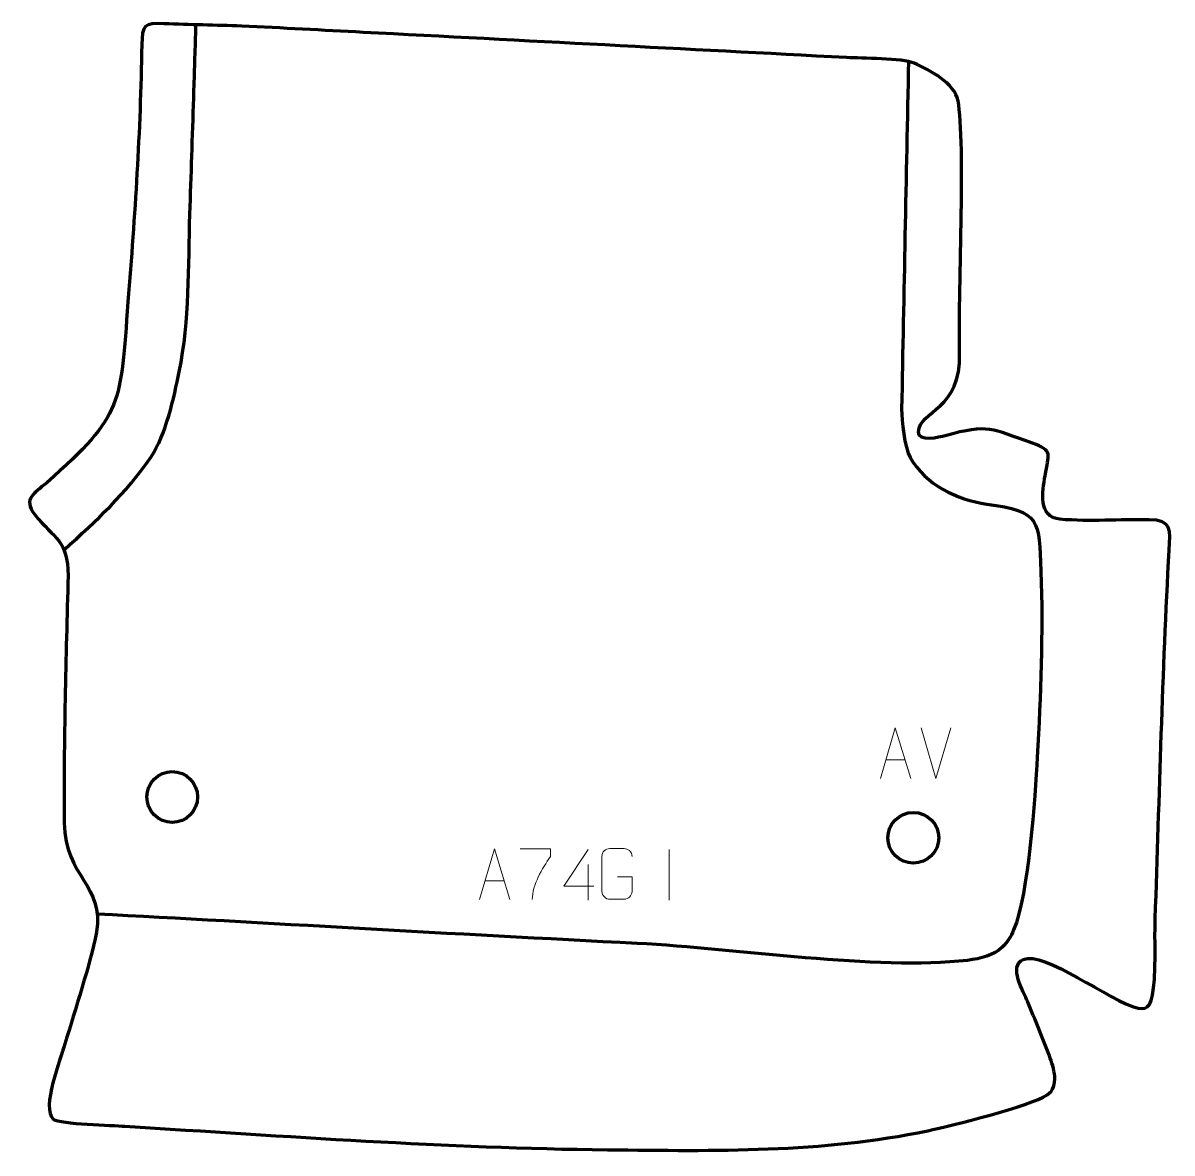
# Model space of a CAD drawing. Header units: millimetres. Extents: x -486 to 80, y 78 to 634.
import ezdxf

# ---------------------------------------------------------------- set-up
doc = ezdxf.new("R2010")
doc.units = ezdxf.units.MM
doc.header["$MEASUREMENT"] = 0
doc.layers.add('layer 2', color=7, linetype='Continuous')
doc.layers.add('layer 3', color=7, linetype='Continuous')

msp = doc.modelspace()

# ---------------------------------------------------------------- linework, layer by layer
at = {"layer": 'layer 2', "color": 142, "lineweight": 200}
for centre in [(-412.3997, 253.0327), (-47.2744, 232.9244)]:
    msp.add_ellipse(centre, major_axis=(0, 12.5), ratio=1, dxfattribs=at)
at = {"layer": 'layer 2', "color": 142, "lineweight": 158}
for points, knots in [([(-465.682, 374.6873), (-449.2066, 389.7577), (-435.6654, 401.8483), (-422.8096, 420.6143), (-422.8096, 420.6143), (-415.5953, 431.1452), (-411.5021, 449.8649), (-408.9463, 462.3981), (-408.9463, 462.3981), (-403.7322, 487.9665), (-404.4779, 514.1415), (-403.6774, 540.1003), (-403.6774, 540.1003), (-403.0889, 559.1808), (-402.3945, 578.2577), (-401.8017, 597.3382), (-401.8017, 597.3382), (-401.4772, 607.8428), (-401.1526, 618.3475), (-400.8281, 628.8521), (-400.8281, 628.8521), (-400.8281, 628.8521), (-400.689, 633.3541), (-400.689, 633.3541)], [0, 0, 0, 0, 0.14285714, 0.14285714, 0.14285714, 0.14285714, 0.28571429, 0.28571429, 0.28571429, 0.28571429, 0.42857143, 0.42857143, 0.42857143, 0.42857143, 0.57142857, 0.57142857, 0.57142857, 0.57142857, 0.71428571, 0.71428571, 0.71428571, 0.71428571, 1, 1, 1, 1]), ([(-49.6633, 615.2264), (-50.7864, 558.175), (-52.0061, 501.11), (-53.0226, 444.0586), (-53.0226, 444.0586), (-53.1276, 438.1623), (-51.5587, 425.3536), (-48.9051, 420.1443), (-48.9051, 420.1443), (-41.0122, 406.8332), (-26.0599, 399.4064), (-11.1198, 397.3163), (-11.1198, 397.3163), (15.5211, 393.5893), (14.669, 389.3777), (15.5685, 364.2423), (15.5685, 364.2423), (16.655, 333.8856), (15.4959, 303.0347), (13.7662, 272.7113), (13.7662, 272.7113), (12.6244, 252.8505), (9.562, 205.2422), (2.1543, 187.5418), (2.1543, 187.5418), (0.6577, 184.0993), (-0.7557, 181.6403), (-3.4432, 179.0037), (-3.4432, 179.0037), (-7.7611, 175.1602), (-13.9338, 173.3225), (-20.5986, 172.5669), (-20.5986, 172.5669), (-66.0589, 167.4131), (-133.5857, 178.3799), (-183.3408, 180.8857), (-183.3408, 180.8857), (-272.7699, 185.3896), (-370.0003, 191.1729), (-449.3299, 195.3189)], [0, 0, 0, 0, 0.09090909, 0.09090909, 0.09090909, 0.09090909, 0.18181818, 0.18181818, 0.18181818, 0.18181818, 0.27272727, 0.27272727, 0.27272727, 0.27272727, 0.36363636, 0.36363636, 0.36363636, 0.36363636, 0.45454545, 0.45454545, 0.45454545, 0.45454545, 0.54545455, 0.54545455, 0.54545455, 0.54545455, 0.63636364, 0.63636364, 0.63636364, 0.63636364, 0.72727273, 0.72727273, 0.72727273, 0.72727273, 0.81818182, 0.81818182, 0.81818182, 0.81818182, 1, 1, 1, 1])]:
    msp.add_open_spline(points, degree=3, knots=knots, dxfattribs=at)
at = {"layer": 'layer 3', "color": 242, "lineweight": 158}
msp.add_open_spline([(-378.1793, 632.7463), (-358.2112, 631.704), (-338.2432, 630.6617), (-318.2751, 629.6194), (-318.2751, 629.6194), (-238.902, 625.4763), (-159.529, 621.3331), (-80.1559, 617.19), (-80.1559, 617.19), (-72.5333, 616.8357), (-52.8905, 616.9399), (-46.782, 614.3859), (-46.782, 614.3859), (-39.2517, 611.0586), (-26.933, 604.6171), (-25.2645, 595.9266), (-25.2645, 595.9266), (-21.3783, 575.6851), (-25.3, 496.7359), (-24.4706, 471.7656), (-24.4706, 471.7656), (-23.5407, 443.771), (-44.1464, 443.2832), (-44.7975, 432.917), (-44.7975, 432.917), (-45.1431, 427.4148), (-34.2247, 430.2246), (-31.6179, 430.9443), (-31.6179, 430.9443), (-9.7805, 436.8851), (-9.3649, 434.4871), (11.4532, 427.2852), (11.4532, 427.2852), (21.8378, 423.5073), (19.397, 422.0324), (17.6064, 411.2291), (17.6064, 411.2291), (16.323, 403.4862), (14.2133, 390.8116), (24.9069, 389.8019), (24.9069, 389.8019), (40.3209, 388.5657), (53.8457, 389.7416), (68.9361, 389.5795), (68.9361, 389.5795), (80.175, 389.4588), (79.3132, 384.769), (78.7492, 374.6239), (78.7492, 374.6239), (75.4567, 314.3796), (74.0617, 253.4597), (71.8863, 193.1017), (71.8863, 193.1017), (71.5838, 183.15), (72.1234, 173.2136), (71.4702, 163.3653), (71.4702, 163.3653), (70.6097, 150.3917), (68.4601, 147.844), (63.4927, 149.025), (63.4927, 149.025), (49.5598, 152.3378), (16.9276, 177.6688), (6.8098, 173.0153), (6.8098, 173.0153), (-0.4862, 169.6596), (6.9755, 157.118), (9.1432, 151.9879), (9.1432, 151.9879), (12.692, 143.4479), (16.5088, 134.1286), (19.7776, 125.5069), (19.7776, 125.5069), (21.9121, 119.8773), (24.9248, 110.3261), (18.6524, 106.2749), (18.6524, 106.2749), (10.3934, 100.9406), (-28.5748, 91.054), (-40.0815, 88.6577), (-40.0815, 88.6577), (-92.8351, 77.6715), (-144.496, 78.7951), (-197.9869, 79.2443), (-197.9869, 79.2443), (-277.9836, 80.2528), (-356.0305, 85.8903), (-435.7301, 90.8951), (-435.7301, 90.8951), (-441.6214, 91.265), (-467.6056, 91.9625), (-470.919, 94.2268), (-470.919, 94.2268), (-477.1173, 100.0869), (-467.4587, 123.7806), (-465.2411, 131.4133), (-465.2411, 131.4133), (-460.0859, 149.0239), (-453.3438, 168.7584), (-449.727, 186.5022), (-449.727, 186.5022), (-445.7463, 209.5089), (-465.1376, 213.2317), (-465.5881, 240.3204), (-465.5881, 240.3204), (-466.0079, 280.0949), (-464.7045, 322.1812), (-463.701, 361.998), (-463.701, 361.998), (-463.845, 379.8736), (-470.184, 379.7656), (-480.2484, 392.2779), (-480.2484, 392.2779), (-485.9253, 400.092), (-480.5602, 402.2411), (-474.2552, 407.8094), (-474.2552, 407.8094), (-435.9101, 441.6406), (-438.1219, 446.6567), (-434.1857, 496.9119), (-434.1857, 496.9119), (-430.7749, 539.9245), (-428.097, 580.467), (-427.3822, 623.613), (-427.3822, 623.613), (-427.2361, 633.115), (-426.1269, 634.2323), (-416.4624, 633.8832), (-416.4624, 633.8832), (-403.6288, 633.4195), (-391.0196, 633.0429), (-378.1793, 632.7463)], degree=3, knots=[0, 0, 0, 0, 0.02941176, 0.02941176, 0.02941176, 0.02941176, 0.05882353, 0.05882353, 0.05882353, 0.05882353, 0.08823529, 0.08823529, 0.08823529, 0.08823529, 0.11764706, 0.11764706, 0.11764706, 0.11764706, 0.14705882, 0.14705882, 0.14705882, 0.14705882, 0.17647059, 0.17647059, 0.17647059, 0.17647059, 0.20588235, 0.20588235, 0.20588235, 0.20588235, 0.23529412, 0.23529412, 0.23529412, 0.23529412, 0.26470588, 0.26470588, 0.26470588, 0.26470588, 0.29411765, 0.29411765, 0.29411765, 0.29411765, 0.32352941, 0.32352941, 0.32352941, 0.32352941, 0.35294118, 0.35294118, 0.35294118, 0.35294118, 0.38235294, 0.38235294, 0.38235294, 0.38235294, 0.41176471, 0.41176471, 0.41176471, 0.41176471, 0.44117647, 0.44117647, 0.44117647, 0.44117647, 0.47058824, 0.47058824, 0.47058824, 0.47058824, 0.5, 0.5, 0.5, 0.5, 0.52941176, 0.52941176, 0.52941176, 0.52941176, 0.55882353, 0.55882353, 0.55882353, 0.55882353, 0.58823529, 0.58823529, 0.58823529, 0.58823529, 0.61764706, 0.61764706, 0.61764706, 0.61764706, 0.64705882, 0.64705882, 0.64705882, 0.64705882, 0.67647059, 0.67647059, 0.67647059, 0.67647059, 0.70588235, 0.70588235, 0.70588235, 0.70588235, 0.73529412, 0.73529412, 0.73529412, 0.73529412, 0.76470588, 0.76470588, 0.76470588, 0.76470588, 0.79411765, 0.79411765, 0.79411765, 0.79411765, 0.82352941, 0.82352941, 0.82352941, 0.82352941, 0.85294118, 0.85294118, 0.85294118, 0.85294118, 0.88235294, 0.88235294, 0.88235294, 0.88235294, 0.91176471, 0.91176471, 0.91176471, 0.91176471, 0.94117647, 0.94117647, 0.94117647, 0.94117647, 1, 1, 1, 1], dxfattribs=at)
at = {"layer": 'layer 3', "color": 250, "lineweight": 9}
for points, knots in [([(-63.5225, 262.1111), (-63.5225, 262.1111), (-56.1515, 287.0646), (-56.1515, 287.0646), (-56.1515, 287.0646), (-56.1515, 287.0646), (-48.5816, 262.1111), (-48.5816, 262.1111)], [0, 0, 0, 0, 0.33333333, 0.33333333, 0.33333333, 0.33333333, 1, 1, 1, 1]), ([(-260.9643, 202.4828), (-260.9643, 202.4828), (-253.5933, 227.4363), (-253.5933, 227.4363), (-253.5933, 227.4363), (-253.5933, 227.4363), (-246.0234, 202.4828), (-246.0234, 202.4828)], [0, 0, 0, 0, 0.33333333, 0.33333333, 0.33333333, 0.33333333, 1, 1, 1, 1]), ([(-240.9018, 227.4388), (-240.9018, 227.4388), (-226.0857, 227.4388), (-226.0857, 227.4388), (-226.0857, 227.4388), (-226.086, 226.1892), (-226.086, 224.9396), (-226.0857, 223.6898), (-226.0857, 223.6898), (-230.0801, 217.6927), (-234.9953, 209.8591), (-234.9953, 202.4803)], [0, 0, 0, 0, 0.25, 0.25, 0.25, 0.25, 0.5, 0.5, 0.5, 0.5, 1, 1, 1, 1]), ([(-204.602, 209.0736), (-204.602, 209.0736), (-219.4237, 209.0736), (-219.4237, 209.0736), (-219.4237, 209.0736), (-219.4237, 209.0736), (-207.5461, 227.1441), (-207.5461, 227.1441)], [0, 0, 0, 0, 0.33333333, 0.33333333, 0.33333333, 0.33333333, 1, 1, 1, 1]), ([(-193.0128, 213.657), (-193.0128, 213.657), (-185.8447, 213.657), (-185.8447, 213.657), (-185.8447, 213.657), (-185.8447, 213.657), (-185.8447, 206.4889), (-185.8447, 206.4889), (-185.8447, 206.4889), (-185.9844, 204.1655), (-187.6616, 202.6859), (-189.8094, 202.6751), (-189.8094, 202.6751), (-192.1412, 202.6755), (-194.4732, 202.6755), (-196.8047, 202.6751), (-196.8047, 202.6751), (-198.7296, 202.5697), (-200.7018, 204.4542), (-200.6906, 206.4715), (-200.6906, 206.4715), (-200.6902, 212.2416), (-200.6902, 218.0113), (-200.6906, 223.7806), (-200.6906, 223.7806), (-200.6864, 225.9187), (-198.9396, 227.6379), (-196.7873, 227.6245), (-196.7873, 227.6245), (-194.4616, 227.6245), (-192.1355, 227.6245), (-189.8094, 227.6245), (-189.8094, 227.6245), (-187.8627, 227.6599), (-185.8713, 226.1684), (-185.8447, 223.7307)], [0, 0, 0, 0, 0.1, 0.1, 0.1, 0.1, 0.2, 0.2, 0.2, 0.2, 0.3, 0.3, 0.3, 0.3, 0.4, 0.4, 0.4, 0.4, 0.5, 0.5, 0.5, 0.5, 0.6, 0.6, 0.6, 0.6, 0.7, 0.7, 0.7, 0.7, 0.8, 0.8, 0.8, 0.8, 1, 1, 1, 1])]:
    msp.add_open_spline(points, degree=3, knots=knots, dxfattribs=at)
for points in [[(-36.163, 262.1038), (-36.163, 262.1038), (-43.4848, 287.0574), (-43.4848, 287.0574)], [(-28.8411, 287.0574), (-28.8411, 287.0574), (-36.1629, 262.1038), (-36.1629, 262.1038)], [(-60.7999, 271.3605), (-60.7999, 271.3605), (-51.3042, 271.3605), (-51.3042, 271.3605)], [(-167.5225, 227.2284), (-167.5225, 227.2284), (-167.5225, 202.2543), (-167.5225, 202.2543)], [(-207.5461, 219.8347), (-207.5461, 219.8347), (-207.5461, 202.17), (-207.5461, 202.17)], [(-258.2417, 211.7322), (-258.2417, 211.7322), (-248.746, 211.7322), (-248.746, 211.7322)]]:
    msp.add_open_spline(points, degree=3, dxfattribs=at)

doc.saveas('drawing.dxf')
